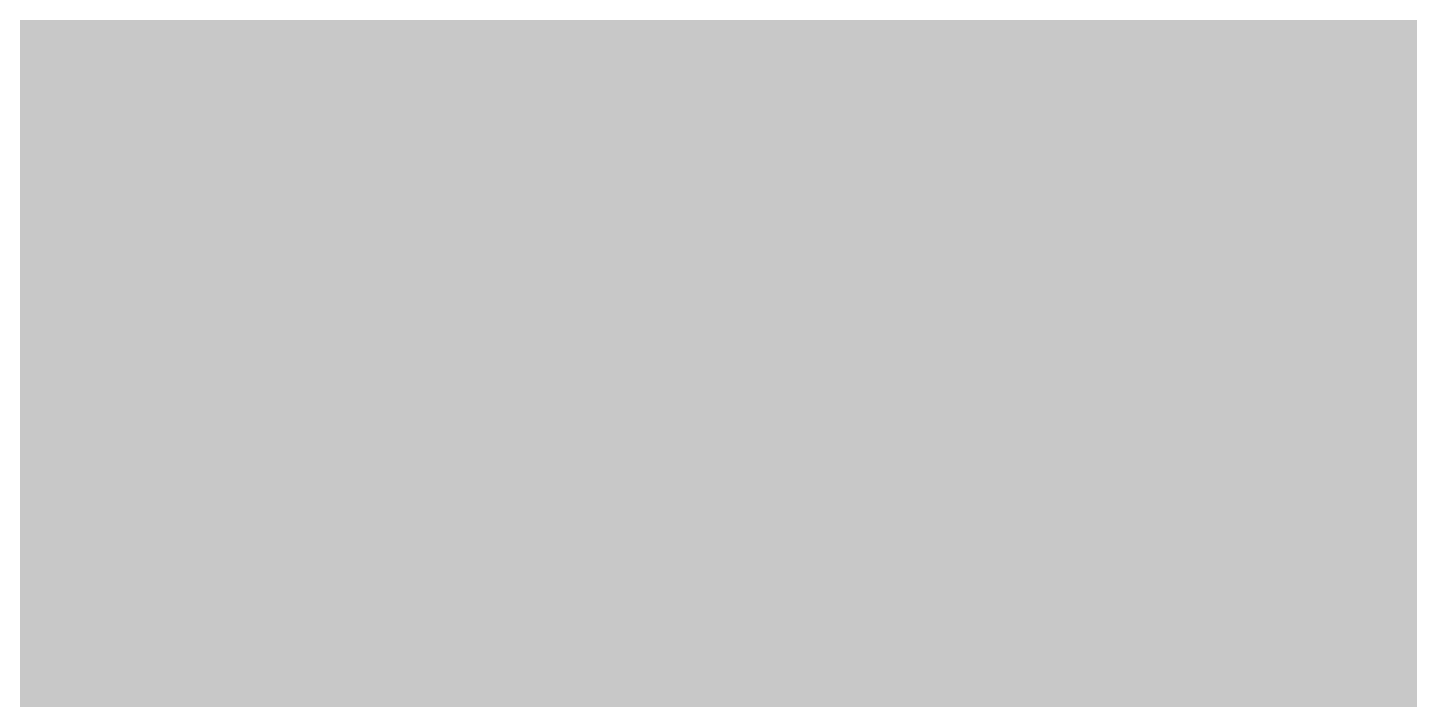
# Model space of a CAD drawing. Extents: x -72 to 72, y -47 to 50.
# Drawn here: x -6.21 to 0.33, y 5.2 to 8.38 of the extents above; entities that cross this region are included whole.
import ezdxf

# ---------------------------------------------------------------- set-up
doc = ezdxf.new("R2010")
doc.units = 0
doc.header["$MEASUREMENT"] = 0
doc.layers.get('0').update_dxf_attribs({"linetype": 'CONTINUOUS'})
for name, color, linetype in [('22-303-0_BOT', 7, 'CONTINUOUS'), ('22-303-0_DRD', 7, 'CONTINUOUS'), ('22-303-0_GND', 6, 'CONTINUOUS'), ('22-303-0_IN1', 4, 'CONTINUOUS'), ('22-303-0_IN2', 3, 'CONTINUOUS'), ('22-303-0_PWR', 5, 'CONTINUOUS'), ('22-303-0_SMB', 10, 'CONTINUOUS'), ('22-303-0_SMT', 14, 'CONTINUOUS'), ('22-303-0_SPB', 9, 'CONTINUOUS'), ('22-303-0_SPT', 12, 'CONTINUOUS'), ('22-303-0_SSB', 11, 'CONTINUOUS'), ('22-303-0_SST', 13, 'CONTINUOUS'), ('22-303-0_TOP', 8, 'CONTINUOUS'), ('THRUHOLE_TAP', 7, 'CONTINUOUS')]:
    doc.layers.add(name, color=color, linetype=linetype)

# ---------------------------------------------------------------- blocks, each defined once
blk = doc.blocks.new('RECTANGLE_4')
blk.add_solid([(0.4826, 0.4064), (0.4826, -0.4064), (-0.4826, 0.4064), (-0.4826, -0.4064)])
blk = doc.blocks.new('RECTANGLE_8')
blk.add_solid([(0.4064, 0.4826), (0.4064, -0.4826), (-0.4064, 0.4826), (-0.4064, -0.4826)])
blk = doc.blocks.new('ROUND_48')
at = {"const_width": 0.29972}
blk.add_lwpolyline([(-0.14986, 0, 1), (0.14986, 0, 1)], format="xyb", close=True, dxfattribs=at)
blk = doc.blocks.new('RECTANGLE_63')
blk.add_solid([(0.6985, 0.8636), (0.6985, -0.8636), (-0.6985, 0.8636), (-0.6985, -0.8636)])
blk = doc.blocks.new('ROUND_82')
at = {"const_width": 0.50038}
blk.add_lwpolyline([(-0.25019, 0, 1), (0.25019, 0, 1)], format="xyb", close=True, dxfattribs=at)
blk = doc.blocks.new('ROUND_81')
at = {"const_width": 0.0635}
blk.add_lwpolyline([(-0.03175, 0, 1), (0.03175, 0, 1)], format="xyb", close=True, dxfattribs=at)
blk = doc.blocks.new('RECTANGLE_2')
blk.add_solid([(0.63627, 0.51308), (0.63627, -0.51308), (-0.63627, 0.51308), (-0.63627, -0.51308)])
blk = doc.blocks.new('RECTANGLE_10')
blk.add_solid([(1.12522, 1.14935), (1.12522, -1.14935), (-1.12522, 1.14935), (-1.12522, -1.14935)])
blk = doc.blocks.new('RECTANGLE_30')
blk.add_solid([(1.09982, 0.8001), (1.09982, -0.8001), (-1.09982, 0.8001), (-1.09982, -0.8001)])
blk = doc.blocks.new('ROUND_95')
at = {"const_width": 0.10033}
blk.add_lwpolyline([(-0.050164, 0, 1), (0.050164, 0, 1)], format="xyb", close=True, dxfattribs=at)

msp = doc.modelspace()

# ---------------------------------------------------------------- linework, layer by layer
at = {"layer": '22-303-0_BOT'}
for points, const_width in [([(-18.796, 15.621), (-18.796, 8.509), (-16.637, 6.35), (-4.445, 6.35), (-3.2512, 5.1562), (-3.2512, 5.08)], 0.2032), ([(-2.3876, 9.9187), (-2.3876, 7.20852)], 0.254), ([(-0.1016, 9.9187), (-0.1016, 5.8674)], 0.254), ([(1.016, 7.493), (1.016, 8.001), (-0.635, 9.652)], 0.381), ([(-3.556, 7.493), (-3.683, 7.62), (-3.81, 7.747), (-3.81, 8.8138), (-5.715, 8.8138)], 0.635), ([(-3.556, 7.493), (-3.556, 7.62), (-3.556, 8.8138), (-3.683, 8.8138), (-3.81, 8.8138), (-5.715, 8.8138)], 0.635), ([(-3.683, 8.8138), (-3.683, 7.62)], 0.2032), ([(-3.683, 7.62), (-3.683, 8.8138)], 0.2032), ([(-2.5527, 8.6614), (-2.5527, 6.3246)], 0.254), ([(-2.2733, 8.6614), (-2.2733, 7.36854)], 0.254), ([(-0.2667, 8.6614), (-0.2667, 6.3246)], 0.254), ([(0.0127, 8.6614), (0.0127, 6.3246)], 0.254), ([(-2.2733, 8.3058), (-2.5527, 8.3058)], 0.254), ([(0.0127, 8.3058), (-0.2667, 8.3058)], 0.254), ([(-4.5593, 8.1915), (-4.9276, 8.1915)], 0.254), ([(-4.5593, 8.1915), (-4.9276, 8.1915)], 0.254), ([(-4.5593, 8.1915), (-4.9276, 8.1915)], 0.254), ([(-4.5593, 8.1915), (-4.9276, 8.1915)], 0.254), ([(-4.5593, 8.1915), (-4.9276, 8.1915)], 0.254), ([(-4.5593, 8.1915), (-4.9276, 8.1915)], 0.254), ([(-4.5593, 8.1915), (-4.9276, 8.1915)], 0.254), ([(-4.9276, 8.1915), (-4.9276, 8.1026)], 0.254), ([(-4.5593, 8.1915), (-4.9276, 8.1915)], 0.254), ([(-4.9022, 8.1915), (-4.9022, 6.7564)], 0.254), ([(-4.6736, 8.1915), (-4.6736, 6.7564)], 0.254), ([(-4.5593, 8.1915), (-4.5593, 6.7564)], 0.254), ([(-4.5593, 8.0772), (-8.13562, 8.0772)], 0.254), ([(-4.9276, 8.1026), (-6.5024, 8.1026)], 0.254), ([(-6.2738, 8.1026), (-6.2738, 7.7724)], 0.254), ([(-6.0452, 8.1026), (-6.0452, 7.7724)], 0.254), ([(-5.8166, 8.1026), (-5.8166, 7.7724)], 0.254), ([(-5.588, 8.1026), (-5.588, 7.7724)], 0.254), ([(-5.3594, 8.1026), (-5.3594, 7.7724)], 0.254), ([(-5.1308, 8.1026), (-5.1308, 7.7724)], 0.254), ([(-2.2733, 8.0772), (-2.5527, 8.0772)], 0.254), ([(0.0127, 8.0772), (-0.2667, 8.0772)], 0.254), ([(-4.5593, 7.8486), (-9.6647, 7.8486)], 0.254), ([(-3.683, 7.62), (-3.556, 7.493)], 0.635), ([(-3.556, 7.493), (-3.556, 7.62), (-3.683, 7.62)], 0.635), ([(-2.2733, 7.8486), (-2.5527, 7.8486)], 0.254), ([(0.0127, 7.8486), (-0.2667, 7.8486)], 0.254), ([(-4.9276, 7.7724), (-6.5024, 7.7724)], 0.254), ([(-5.715, 7.7724), (-5.715, 7.0612)], 0.254), ([(-4.9276, 7.7724), (-4.9276, 6.7564)], 0.254), ([(-1.8288, 5.08), (-1.8288, 6.0706), (-1.8288, 6.9342), (-1.27, 7.493)], 0.635), ([(-4.5593, 7.62), (-4.9276, 7.62)], 0.254), ([(-2.2733, 7.62), (-2.5527, 7.62)], 0.254), ([(0.0127, 7.62), (-0.2667, 7.62)], 0.254), ([(0.0127, 7.493), (1.016, 7.493)], 0.254), ([(-4.5593, 7.3914), (-4.9276, 7.3914)], 0.254), ([(-2.2733, 7.3914), (-2.5527, 7.3914)], 0.254), ([(0.0127, 7.3914), (-0.2667, 7.3914)], 0.254), ([(-4.5593, 7.1628), (-4.9276, 7.1628)], 0.254), ([(-2.40792, 7.1628), (-2.5527, 7.1628)], 0.254), ([(0.0127, 7.1628), (-0.2667, 7.1628)], 0.254), ([(-5.715, 7.0612), (-6.8072, 7.0612), (-7.62, 7.0612)], 0.381), ([(-6.5024, 7.0612), (-5.715, 7.0612)], 0.254), ([(-4.9276, 7.0612), (-5.715, 7.0612)], 0.254), ([(-4.5593, 6.9342), (-4.9276, 6.9342)], 0.254), ([(-2.4511, 6.9342), (-2.5527, 6.9342)], 0.254), ([(-2.4511, 6.9342), (-2.4511, 6.0706)], 0.254), ([(0.0127, 6.9342), (-0.2667, 6.9342)], 0.254), ([(-4.5593, 6.7564), (-4.9276, 6.7564)], 0.254), ([(-2.4511, 6.7056), (-2.5527, 6.7056)], 0.254), ([(0.0127, 6.7056), (-0.2667, 6.7056)], 0.254), ([(-2.4511, 6.477), (-2.5527, 6.477)], 0.254), ([(0.0127, 6.477), (-0.2667, 6.477)], 0.254), ([(-2.5527, 6.3246), (-3.84556, 6.3246)], 0.254), ([(-3.84556, 6.3246), (-3.38836, 5.8674)], 0.254), ([(-3.7592, 6.3246), (-3.7592, 6.23824)], 0.254), ([(-3.5306, 6.3246), (-3.5306, 6.00964)], 0.254), ([(-3.302, 6.3246), (-3.302, 5.8674)], 0.254), ([(-3.0734, 6.3246), (-3.0734, 5.8674)], 0.254), ([(-2.8448, 6.3246), (-2.8448, 5.8674)], 0.254), ([(-2.6162, 6.3246), (-2.6162, 5.8674)], 0.254), ([(-0.2667, 6.3246), (-1.2065, 6.3246)], 0.254), ([(-1.2065, 6.3246), (-1.2065, 6.0706)], 0.254), ([(-1.016, 6.3246), (-1.016, 4.85902)], 0.254), ([(-0.7874, 6.3246), (-0.7874, 5.06984)], 0.254), ([(-0.5588, 6.3246), (-0.5588, 5.8674)], 0.254), ([(-0.3302, 6.3246), (-0.3302, 5.8674)], 0.254), ([(2.0193, 6.3246), (0.0127, 6.3246)], 0.254), ([(0.127, 6.3246), (0.127, 5.8674)], 0.254), ([(0.3556, 6.3246), (0.3556, 5.8674)], 0.254), ([(-2.4511, 6.2484), (-3.76936, 6.2484)], 0.254), ([(-1.8288, 6.0706), (-1.8288, 5.08)], 0.635), ([(-1.8288, 6.0706), (-1.8288, 5.08)], 0.635), ([(3.53822, 6.2484), (-1.2065, 6.2484)], 0.254), ([(-2.4511, 6.0706), (-2.4511, 5.8674)], 0.254), ([(-1.2065, 6.0706), (-1.2065, 5.8674)], 0.254), ([(-2.4511, 6.0198), (-3.54076, 6.0198)], 0.254), ([(3.76682, 6.0198), (-1.2065, 6.0198)], 0.254), ([(-2.54, 5.8674), (-3.38836, 5.8674)], 0.254), ([(-2.54, 5.8674), (-2.54, 4.2926)], 0.254), ([(-2.4511, 5.8674), (-2.54, 5.8674)], 0.254), ([(-1.1176, 5.8674), (-1.2065, 5.8674)], 0.254), ([(-1.1176, 5.8674), (-1.1176, 4.826)], 0.254), ([(0.635, 5.8674), (-0.7874, 5.8674)], 0.254), ([(-0.7874, 5.8674), (-0.7874, 5.06984)], 0.254), ([(-0.7874, 5.7912), (-1.1176, 5.7912)], 0.254), ([(-6.35, 3.048), (-6.35, 5.0038), (-5.715, 5.6388)], 0.381), ([(-0.7874, 5.5626), (-1.1176, 5.5626)], 0.254), ([(-0.7874, 5.334), (-1.1176, 5.334)], 0.254), ([(-0.0762, 5.08), (-0.889, 4.2672)], 0.381), ([(-0.7874, 5.1054), (-1.1176, 5.1054)], 0.254)]:
    msp.add_lwpolyline(points, dxfattribs=dict(at, const_width=const_width))
at = {"layer": '22-303-0_BOT', "const_width": 0.254}
msp.add_lwpolyline([(-2.2733, 7.36854, 0.1959097), (-2.45027, 6.9342)], format="xyb", dxfattribs=at)
at = {"layer": '22-303-0_DRD', "const_width": 0.254}
for points in [[(-6.1722, 8.509), (-7.4422, 7.239)], [(-6.1722, 7.239), (-7.4422, 8.509)], [(-1.1938, 6.7056), (-2.4638, 5.4356)], [(-1.1938, 5.4356), (-2.4638, 6.7056)], [(-1.1938, 6.7056), (-2.4638, 5.4356)], [(-1.1938, 5.4356), (-2.4638, 6.7056)]]:
    msp.add_lwpolyline(points, dxfattribs=at)
at = {"layer": '22-303-0_IN1', "const_width": 0.254}
for points in [[(0.4318, 17.38376), (0.4318, 3.2766)], [(0.2032, 17.15516), (0.2032, 3.29692)], [(-0.0254, 16.92656), (-0.0254, 3.30454)], [(-1.397, 15.04696), (-1.397, 6.49224)], [(-1.6256, 14.81836), (-1.6256, 6.63956)], [(-1.8542, 14.58976), (-1.8542, 6.67512)], [(-2.0828, 14.36116), (-2.0828, 6.61924)], [(-2.3114, 14.13256), (-2.3114, 6.43382)], [(-2.54, 13.90396), (-2.54, 2.11328)], [(-2.7686, 13.67536), (-2.7686, 1.8034)], [(-2.9972, 13.44676), (-2.9972, 1.39192)], [(-3.2258, 13.21816), (-3.2258, 0.71628)], [(-3.4544, 12.98956), (-3.4544, 4.42722)], [(-6.1976, 11.59256), (-6.1976, 3.6322)], [(-5.969, 11.36396), (-5.969, 3.5179)], [(-5.7404, 11.13536), (-5.7404, -5.08)], [(-5.5118, 10.90676), (-5.5118, -5.08)], [(-3.683, 10.85596), (-3.683, 4.61264)], [(-5.2832, 10.67816), (-5.2832, -5.08)], [(-3.9116, 10.62736), (-3.9116, 4.66852)], [(-5.0546, 10.5283), (-5.0546, -5.08)], [(-4.826, 10.5156), (-4.826, -5.08)], [(-4.5974, 10.5156), (-4.5974, -5.08)], [(-4.3688, 10.5156), (-4.3688, 4.48564)], [(-4.1402, 10.51814), (-4.1402, 4.63296)], [(-1.1684, 9.36752), (-1.1684, 4.80314)], [(-0.254, 9.1821), (-0.254, 3.29438)], [(-0.9398, 9.12876), (-0.9398, 4.86918)], [(-0.7112, 9.05256), (-0.7112, 4.84378)], [(-0.4826, 9.0678), (-0.4826, 4.71424)], [(14.3256, 8.4074), (-6.52272, 8.4074)], [(14.3256, 8.1788), (-6.28396, 8.1788)], [(14.3256, 7.9502), (-6.20776, 7.9502)], [(14.3256, 7.7216), (-6.223, 7.7216)], [(14.3256, 7.493), (-6.3373, 7.493)], [(14.3256, 7.2644), (-11.11504, 7.2644)], [(14.3256, 7.0358), (-11.07948, 7.0358)], [(14.3256, 6.8072), (-11.13536, 6.8072)], [(-2.15646, 6.5786), (-11.32078, 6.5786)], [(0.98298, 6.5786), (-1.50114, 6.5786)], [(-2.36474, 6.35), (-19.98218, 6.35)], [(0.79756, 6.35), (-1.29286, 6.35)], [(-2.43078, 6.1214), (-19.32178, 6.1214)], [(0.74168, 6.1214), (-1.22682, 6.1214)], [(-2.40538, 5.8928), (-19.13636, 5.8928)], [(0.77724, 5.8928), (-1.24968, 5.8928)], [(-2.3114, 5.70738), (-2.3114, 2.3622)], [(-2.27584, 5.6642), (-8.86206, 5.6642)], [(-1.397, 5.64642), (-1.397, 4.59486)], [(0.92202, 5.6642), (-1.38176, 5.6642)], [(-2.0828, 5.52196), (-2.0828, 2.5654)], [(-1.6256, 5.50164), (-1.6256, 2.87782)], [(14.3256, 5.4356), (-8.52678, 5.4356)], [(-1.8542, 5.46608), (-1.8542, 2.73558)], [(14.3256, 5.207), (-8.42518, 5.207)]]:
    msp.add_lwpolyline(points, dxfattribs=at)
for points in [[(-6.20268, 7.874, 0.4142136), (-6.8072, 8.47852)], [(-6.8072, 7.26948, 0.4142136), (-6.20268, 7.874)], [(-1.8288, 6.67512, 0.4142136), (-2.43332, 6.0706)], [(-1.22428, 6.0706, 0.4142136), (-1.8288, 6.67512)], [(-2.43332, 6.0706, 0.4142136), (-1.8288, 5.46608)], [(-1.8288, 5.46608, 0.4142136), (-1.22428, 6.0706)]]:
    msp.add_lwpolyline(points, format="xyb", dxfattribs=at)
at = {"layer": '22-303-0_IN2'}
for points, const_width in [([(-27.686, 14.732), (-23.876, 14.732), (-20.828, 11.684), (-19.558, 11.684), (-18.415, 10.541), (-11.303, 10.541), (-6.096, 5.334), (16.383, 5.334), (17.399, 4.318), (19.558, 4.318), (20.574, 5.334), (31.369, 5.334), (33.401, 7.366), (37.846, 7.366), (41.402, 10.922), (42.672, 10.922)], 0.2032), ([(-6.2738, 13.8176), (-6.2738, 6.08584)], 0.254), ([(-6.0452, 13.8176), (-6.0452, 5.85724)], 0.254), ([(-5.8166, 13.8176), (-5.8166, 5.7404)], 0.254), ([(-5.588, 13.8176), (-5.588, 5.7404)], 0.254), ([(-5.3594, 13.8176), (-5.3594, 5.7404)], 0.254), ([(-3.0734, 13.8176), (-3.0734, 5.7404)], 0.254), ([(-2.8448, 13.8176), (-2.8448, 5.7404)], 0.254), ([(-2.6162, 13.8176), (-2.6162, 5.7404)], 0.254), ([(-2.3876, 13.8176), (-2.3876, 6.30174)], 0.254), ([(-2.159, 13.8176), (-2.159, 6.57606)], 0.254), ([(-1.9304, 13.8176), (-1.9304, 6.66496)], 0.254), ([(-1.7018, 13.8176), (-1.7018, 6.66242)], 0.254), ([(-1.4732, 13.8176), (-1.4732, 6.55828)], 0.254), ([(-1.2446, 13.8176), (-1.2446, 6.22554)], 0.254), ([(-1.016, 13.8176), (-1.016, 5.7404)], 0.254), ([(-0.7874, 13.8176), (-0.7874, 5.7404)], 0.254), ([(-0.5588, 13.8176), (-0.5588, 5.7404)], 0.254), ([(-0.3302, 13.8176), (-0.3302, 5.7404)], 0.254), ([(-0.1016, 13.8176), (-0.1016, 5.7404)], 0.254), ([(0.127, 13.64996), (0.127, 5.7404)], 0.254), ([(0.3556, 13.42136), (0.3556, 5.7404)], 0.254), ([(-5.1308, 11.32586), (-5.1308, 5.7404)], 0.254), ([(-4.9022, 11.049), (-4.9022, 5.7404)], 0.254), ([(-4.6736, 10.9601), (-4.6736, 5.7404)], 0.254), ([(-4.445, 10.96518), (-4.445, 5.7404)], 0.254), ([(-11.0109, 10.82294), (-5.92836, 5.7404)], 0.254), ([(-3.302, 9.83234), (-3.302, 5.7404)], 0.254), ([(-4.2164, 9.71296), (-4.2164, 5.7404)], 0.254), ([(-3.5306, 9.62406), (-3.5306, 5.7404)], 0.254), ([(-3.9878, 9.58088), (-3.9878, 5.7404)], 0.254), ([(-3.7592, 9.55802), (-3.7592, 5.7404)], 0.254), ([(6.74116, 8.3058), (-6.83006, 8.3058)], 0.254), ([(6.96976, 8.0772), (-8.26516, 8.0772)], 0.254), ([(17.41678, 7.8486), (-8.03656, 7.8486)], 0.254), ([(17.31518, 7.62), (-7.80796, 7.62)], 0.254), ([(17.3101, 7.3914), (-7.57936, 7.3914)], 0.254), ([(17.399, 7.1628), (-7.35076, 7.1628)], 0.254), ([(17.67586, 6.9342), (-7.12216, 6.9342)], 0.254), ([(18.30324, 6.7056), (-6.89356, 6.7056)], 0.254), ([(-2.27584, 6.477), (-6.66496, 6.477)], 0.254), ([(18.05432, 6.477), (-1.38176, 6.477)], 0.254), ([(-2.40538, 6.2484), (-6.43636, 6.2484)], 0.254), ([(17.89938, 6.2484), (-1.24968, 6.2484)], 0.254), ([(-2.43078, 6.0198), (-6.20776, 6.0198)], 0.254), ([(17.80286, 6.0198), (-1.22682, 6.0198)], 0.254), ([(-1.2446, 5.91566), (-1.2446, 5.7404)], 0.254), ([(-2.3876, 5.83946), (-2.3876, 5.7404)], 0.254), ([(-2.36474, 5.7912), (-5.97916, 5.7912)], 0.254), ([(17.7546, 5.7912), (-1.29286, 5.7912)], 0.254), ([(-2.33426, 5.7404), (-5.92836, 5.7404)], 0.254), ([(16.383, 5.7404), (-1.3208, 5.7404)], 0.254)]:
    msp.add_lwpolyline(points, dxfattribs=dict(at, const_width=const_width))
at = {"layer": '22-303-0_IN2', "const_width": 0.254}
for points in [[(-1.8288, 6.67512, 0.4142136), (-2.43332, 6.0706)], [(-1.22428, 6.0706, 0.4142136), (-1.8288, 6.67512)], [(-2.43332, 6.0706, 0.1456852), (-2.3349, 5.73998)], [(-1.3208, 5.7404, 0.1450994), (-1.22292, 6.0706)]]:
    msp.add_lwpolyline(points, format="xyb", dxfattribs=at)
at = {"layer": '22-303-0_SSB', "const_width": 0.1524}
for points in [[(2.159, 6.2484), (-4.699, 6.2484), (-4.699, 15.3416), (2.159, 15.3416), (2.159, 6.2484)], [(-6.5405, 8.0645), (-6.5405, 10.9855), (-4.9022, 10.9855), (-4.9022, 8.0645), (-6.5405, 8.0645)], [(-6.5405, 4.8895), (-6.5405, 7.8105), (-4.9022, 7.8105), (-4.9022, 4.8895), (-6.5405, 4.8895)], [(-1.0795, 4.2545), (-4.0005, 4.2545), (-4.0005, 5.8928), (-1.0795, 5.8928), (-1.0795, 4.2545)], [(2.0955, 4.2545), (-0.8255, 4.2545), (-0.8255, 5.8928), (2.0955, 5.8928), (2.0955, 4.2545)]]:
    msp.add_lwpolyline(points, dxfattribs=at)
at = {"layer": '22-303-0_SST', "const_width": 0.1524}
for points in [[(-3.77952, 7.79526), (-3.4798, 7.79526), (-3.4798, 13.79474), (-3.77952, 13.79474)], [(-1.7145, 7.4295), (-1.7145, 10.3505), (-3.3528, 10.3505), (-3.3528, 7.4295), (-1.7145, 7.4295)], [(-1.27, 9.398), (0, 9.398), (0.254, 9.144), (0.254, 5.842), (-1.524, 5.842), (-1.524, 9.144), (-1.27, 9.398)], [(-1.524, 7.874), (0.254, 7.874)], [(-3.5306, 7.40918), (-3.62966, 7.40918)], [(-3.60426, 7.4168), (-3.60426, 7.17296)], [(-3.4671, 7.34314), (-3.4671, 7.24408)], [(-3.45694, 7.27202), (-3.70332, 7.27202)], [(-2.14376, 7.0485), (-2.14376, 6.57606), (-2.8194, 6.81228), (-2.8194, 6.93166), (-1.8034, 6.93166)], [(-3.30708, 6.67004), (-3.47472, 6.5532), (-3.6449, 6.49224), (-3.98272, 6.49224), (-4.1529, 6.5532), (-4.32308, 6.67004), (-4.32308, 6.78942), (-4.1529, 6.9088), (-3.98272, 6.96722), (-3.6449, 6.96722), (-3.47472, 6.9088), (-3.30708, 6.78942), (-3.30708, 6.67004)], [(-11.2522, 6.07822), (-11.2522, 6.87832), (-5.2578, 6.87832), (-5.2578, 6.17982)], [(-1.97358, 5.73786), (-1.8034, 5.79628), (-1.8034, 6.15188), (-1.97358, 6.2103), (-2.3114, 6.2103), (-2.48158, 6.09346), (-2.48158, 5.73786), (-2.8194, 5.73786), (-2.8194, 6.2103)], [(-3.81508, 5.715), (-3.81508, 6.0706), (-3.6449, 6.12902), (-3.47472, 6.12902), (-3.30708, 6.0706), (-3.30708, 5.715), (-3.47472, 5.65404), (-3.6449, 5.65404), (-4.32308, 5.8928)], [(-0.56896, 5.09778), (-0.56896, 5.45338), (-0.39878, 5.5118), (-0.23114, 5.5118), (-0.06096, 5.45338), (-0.06096, 5.09778), (-0.23114, 5.03682), (-0.39878, 5.03682), (-1.07696, 5.27558)], [(-2.3114, 4.89966), (-2.3114, 5.25526), (-2.48158, 5.3721), (-2.65176, 5.3721), (-2.8194, 5.25526), (-2.8194, 4.89966), (-1.8034, 4.89966)], [(-2.3114, 5.1943), (-1.8034, 5.3721)], [(-3.47472, 5.29082), (-3.30708, 5.2324), (-3.30708, 4.8768), (-3.47472, 4.81584), (-4.1529, 4.81584), (-4.32308, 4.8768), (-4.32308, 5.2324), (-4.1529, 5.29082)]]:
    msp.add_lwpolyline(points, dxfattribs=at)
for points in [[(-3.5814, 7.41934, 0.4142136), (-3.70586, 7.29488)], [(-3.45694, 7.29488, 0.4142136), (-3.5814, 7.41934)], [(-3.70586, 7.29488, 0.4142136), (-3.5814, 7.17042)], [(-3.5814, 7.17042, 0.4142136), (-3.45694, 7.29488)]]:
    msp.add_lwpolyline(points, format="xyb", dxfattribs=at)
at = {"layer": '22-303-0_TOP'}
for points, const_width in [([(0.3556, 16.2306), (0.3556, 7.78764)], 0.254), ([(-2.54, 9.6012), (-2.032, 9.6012), (-1.651, 9.2202), (-1.651, 7.239), (-2.54, 6.35), (-2.54, 5.334), (-2.286, 5.08), (1.016, 5.08), (5.334, 0.762), (7.112, 0.762), (8.255, 1.905), (8.255, 5.461), (9.398, 6.604), (9.398, 11.811), (11.52398, 13.93698), (11.52398, 14.605)], 0.2032), ([(-3.81, 10.16), (-4.699, 10.16), (-5.08, 9.779), (-5.08, 8.89), (-5.08, 8.3439)], 0.635), ([(-2.54, 8.1788), (-4.3688, 8.1788), (-5.08, 8.89), (-5.08, 8.3439)], 0.635), ([(0.30734, 9.45388), (0.30734, 7.81812)], 0.254), ([(-5.08, 8.3439), (-5.08, 8.89), (-6.985, 8.89), (-8.255, 8.89), (-8.79856, 8.3439), (-8.89, 8.3439)], 0.635), ([(-6.985, 8.89), (-5.08, 8.89), (-5.08, 8.3439)], 0.635), ([(-0.635, 7.81812), (-0.635, 8.636)], 0.254), ([(0.4826, 8.3058), (0.30734, 8.3058)], 0.254), ([(0.4826, 8.0772), (0.30734, 8.0772)], 0.254), ([(-1.2446, 7.81812), (-1.2446, 7.42188)], 0.254), ([(-1.2446, 7.81812), (-1.2446, 7.42188)], 0.254), ([(0.30734, 7.81812), (-1.2446, 7.81812)], 0.254), ([(-1.016, 7.81812), (-1.016, 7.42188)], 0.254), ([(-0.7874, 7.81812), (-0.7874, 7.42188)], 0.254), ([(-0.5588, 7.81812), (-0.5588, 7.42188)], 0.254), ([(-0.3302, 7.81812), (-0.3302, 7.42188)], 0.254), ([(-0.1016, 7.81812), (-0.1016, 7.42188)], 0.254), ([(0.39878, 7.83082), (-0.01016, 7.42188)], 0.254), ([(0.127, 7.81812), (0.127, 7.55904)], 0.254), ([(0.41656, 7.8486), (0.30734, 7.8486)], 0.254), ([(0.18796, 7.62), (-1.2446, 7.62)], 0.254), ([(-3.64998, 7.5565), (-3.64998, 6.89102)], 0.254), ([(-3.3274, 7.5565), (-3.64998, 7.5565)], 0.254), ([(-3.5306, 7.5565), (-3.5306, 4.51104)], 0.254), ([(-3.3274, 7.5565), (-3.3274, 7.4676)], 0.254), ([(-2.0574, 7.4676), (-3.3274, 7.4676)], 0.254), ([(-3.302, 7.4676), (-3.302, 0.12954)], 0.254), ([(-3.0734, 7.4676), (-3.0734, 1.21412)], 0.254), ([(-2.8448, 7.4676), (-2.8448, 6.61924)], 0.254), ([(-2.6162, 7.4676), (-2.6162, 6.84784)], 0.254), ([(-2.3876, 7.4676), (-2.3876, 7.07644)], 0.254), ([(-2.159, 7.4676), (-2.159, 7.30504)], 0.254), ([(-2.0574, 7.4676), (-2.0574, 7.40664)], 0.254), ([(-0.635, 6.604), (-0.254, 6.604), (0.6858, 7.5438), (1.27, 7.5438)], 0.2032), ([(-2.0574, 7.40664), (-2.82194, 6.6421)], 0.254), ([(-0.01016, 7.42188), (-1.2446, 7.42188)], 0.254), ([(-2.07264, 7.3914), (-3.64998, 7.3914)], 0.254), ([(-2.30124, 7.1628), (-3.64998, 7.1628)], 0.254), ([(-3.64998, 6.89102), (-6.51002, 6.89102)], 0.254), ([(-6.2738, 6.89102), (-6.2738, 6.1849)], 0.254), ([(-6.0452, 6.89102), (-6.0452, 6.1849)], 0.254), ([(-5.8166, 6.89102), (-5.8166, 6.1849)], 0.254), ([(-5.588, 6.89102), (-5.588, 6.1849)], 0.254), ([(-5.3594, 6.89102), (-5.3594, 6.1849)], 0.254), ([(-5.1308, 6.89102), (-5.1308, 6.1849)], 0.254), ([(-4.9022, 6.89102), (-4.9022, 6.1849)], 0.254), ([(-4.6736, 6.89102), (-4.6736, 6.1849)], 0.254), ([(-4.445, 6.89102), (-4.445, 6.1849)], 0.254), ([(-4.2164, 6.89102), (-4.2164, 6.1849)], 0.254), ([(-3.9878, 6.89102), (-3.9878, 4.66598)], 0.254), ([(-3.7592, 6.89102), (-3.7592, 4.64058)], 0.254), ([(-2.52984, 6.9342), (-3.64998, 6.9342)], 0.254), ([(0.54864, 6.8326), (0.30734, 6.58876)], 0.254), ([(-2.75844, 6.7056), (-15.06982, 6.7056)], 0.254), ([(5.4102, 6.7056), (0.42164, 6.7056)], 0.254), ([(0.3556, 6.63956), (0.3556, 5.4864)], 0.254), ([(0.30734, 6.58876), (0.30734, 5.78612)], 0.254), ([(-2.92608, 6.477), (-15.5448, 6.477)], 0.254), ([(5.4102, 6.477), (0.30734, 6.477)], 0.254), ([(-2.9464, 6.35), (-2.9464, 5.334)], 0.254), ([(-2.9464, 6.2484), (-15.5448, 6.2484)], 0.254), ([(5.4102, 6.2484), (0.30734, 6.2484)], 0.254), ([(-4.15036, 6.1849), (-6.9596, 6.1849)], 0.254), ([(-4.15036, 6.1849), (-4.15036, 4.63042)], 0.254), ([(-2.9464, 6.0198), (-4.15036, 6.0198)], 0.254), ([(5.4102, 6.0198), (0.30734, 6.0198)], 0.254), ([(-2.9464, 5.7912), (-4.15036, 5.7912)], 0.254), ([(0.30734, 5.78612), (-1.2954, 5.78612)], 0.254), ([(5.4102, 5.7912), (-1.29286, 5.7912)], 0.254), ([(-1.2446, 5.78612), (-1.2446, 5.4864)], 0.254), ([(-1.016, 5.78612), (-1.016, 5.4864)], 0.254), ([(-0.7874, 5.78612), (-0.7874, 5.4864)], 0.254), ([(-0.5588, 5.78612), (-0.5588, 5.4864)], 0.254), ([(-0.3302, 5.78612), (-0.3302, 5.4864)], 0.254), ([(-0.1016, 5.78612), (-0.1016, 5.4864)], 0.254), ([(0.127, 5.78612), (0.127, 5.4864)], 0.254), ([(-1.4732, 5.58038), (-1.4732, 5.4864)], 0.254), ([(-2.9464, 5.5626), (-4.15036, 5.5626)], 0.254), ([(5.4102, 5.5626), (-1.50114, 5.5626)], 0.254), ([(1.016, 5.4864), (-1.67386, 5.4864)], 0.254), ([(-2.9464, 5.334), (-4.15036, 5.334)], 0.254), ([(-6.35, 0.9398), (-6.35, 3.048), (-6.35, 4.95554), (-6.21792, 5.08), (-5.55498, 5.08)], 0.635), ([(-2.87528, 5.1054), (-4.15036, 5.1054)], 0.254)]:
    msp.add_lwpolyline(points, dxfattribs=dict(at, const_width=const_width))
at = {"layer": '22-303-0_TOP', "const_width": 0.254}
for points in [[(0.4826, 7.89432, 0.0651004), (0.39931, 7.83029)], [(0.4826, 7.89432, 0.0651004), (0.39931, 7.83029)], [(-2.82702, 6.63702, 0.1989124), (-2.94591, 6.35)], [(-2.82702, 6.63702, 0.1989124), (-2.94591, 6.35)], [(-1.67386, 5.4864, 0.2083357), (-1.29551, 5.78618)], [(-2.9464, 5.334, 0.1989133), (-2.82737, 5.04663)]]:
    msp.add_lwpolyline(points, format="xyb", dxfattribs=at)

# ---------------------------------------------------------------- block references
at = {"layer": '22-303-0_BOT'}
for name, p in [('RECTANGLE_63', (-3.556, 7.493)), ('RECTANGLE_63', (-1.27, 7.493)), ('RECTANGLE_63', (1.016, 7.493)), ('RECTANGLE_4', (-5.715, 7.0612)), ('ROUND_48', (-1.8288, 6.0706)), ('RECTANGLE_4', (-5.715, 5.6388)), ('RECTANGLE_8', (-3.2512, 5.08)), ('RECTANGLE_8', (-1.8288, 5.08)), ('RECTANGLE_8', (-0.0762, 5.08))]:
    msp.add_blockref(name, p, dxfattribs=at)
at = {"layer": '22-303-0_GND'}
msp.add_blockref('ROUND_82', (-1.8288, 6.0706), dxfattribs=at)
at = {"layer": '22-303-0_IN1'}
msp.add_blockref('ROUND_48', (-1.8288, 6.0706), dxfattribs=at)
at = {"layer": '22-303-0_IN2'}
msp.add_blockref('ROUND_48', (-1.8288, 6.0706), dxfattribs=at)
at = {"layer": '22-303-0_PWR'}
msp.add_blockref('ROUND_81', (-1.8288, 6.0706), dxfattribs=at)
at = {"layer": '22-303-0_SMB'}
for name, p in [('RECTANGLE_63', (-3.556, 7.493)), ('RECTANGLE_63', (-1.27, 7.493)), ('RECTANGLE_63', (1.016, 7.493)), ('RECTANGLE_4', (-5.715, 7.0612)), ('RECTANGLE_4', (-5.715, 5.6388)), ('RECTANGLE_8', (-3.2512, 5.08)), ('RECTANGLE_8', (-1.8288, 5.08)), ('RECTANGLE_8', (-0.0762, 5.08))]:
    msp.add_blockref(name, p, dxfattribs=at)
at = {"layer": '22-303-0_SMT'}
for name, p in [('RECTANGLE_10', (-5.08, 8.3439)), ('RECTANGLE_2', (-0.635, 8.636)), ('RECTANGLE_4', (-2.54, 8.1788)), ('RECTANGLE_2', (-0.635, 6.604)), ('RECTANGLE_30', (-5.55498, 5.08))]:
    msp.add_blockref(name, p, dxfattribs=at)
at = {"layer": '22-303-0_SPB'}
for name, p in [('RECTANGLE_63', (-3.556, 7.493)), ('RECTANGLE_63', (-1.27, 7.493)), ('RECTANGLE_63', (1.016, 7.493)), ('RECTANGLE_4', (-5.715, 7.0612)), ('RECTANGLE_4', (-5.715, 5.6388)), ('RECTANGLE_8', (-3.2512, 5.08)), ('RECTANGLE_8', (-1.8288, 5.08)), ('RECTANGLE_8', (-0.0762, 5.08))]:
    msp.add_blockref(name, p, dxfattribs=at)
at = {"layer": '22-303-0_SPT'}
for name, p in [('RECTANGLE_10', (-5.08, 8.3439)), ('RECTANGLE_2', (-0.635, 8.636)), ('RECTANGLE_4', (-2.54, 8.1788)), ('RECTANGLE_2', (-0.635, 6.604)), ('RECTANGLE_30', (-5.55498, 5.08))]:
    msp.add_blockref(name, p, dxfattribs=at)
at = {"layer": '22-303-0_TOP'}
for name, p in [('RECTANGLE_10', (-5.08, 8.3439)), ('RECTANGLE_2', (-0.635, 8.636)), ('RECTANGLE_4', (-2.54, 8.1788)), ('RECTANGLE_2', (-0.635, 6.604)), ('ROUND_48', (-1.8288, 6.0706)), ('RECTANGLE_30', (-5.55498, 5.08))]:
    msp.add_blockref(name, p, dxfattribs=at)
at = {"layer": 'THRUHOLE_TAP'}
msp.add_blockref('ROUND_95', (-1.8288, 6.0706), dxfattribs=at)

doc.saveas('drawing.dxf')
